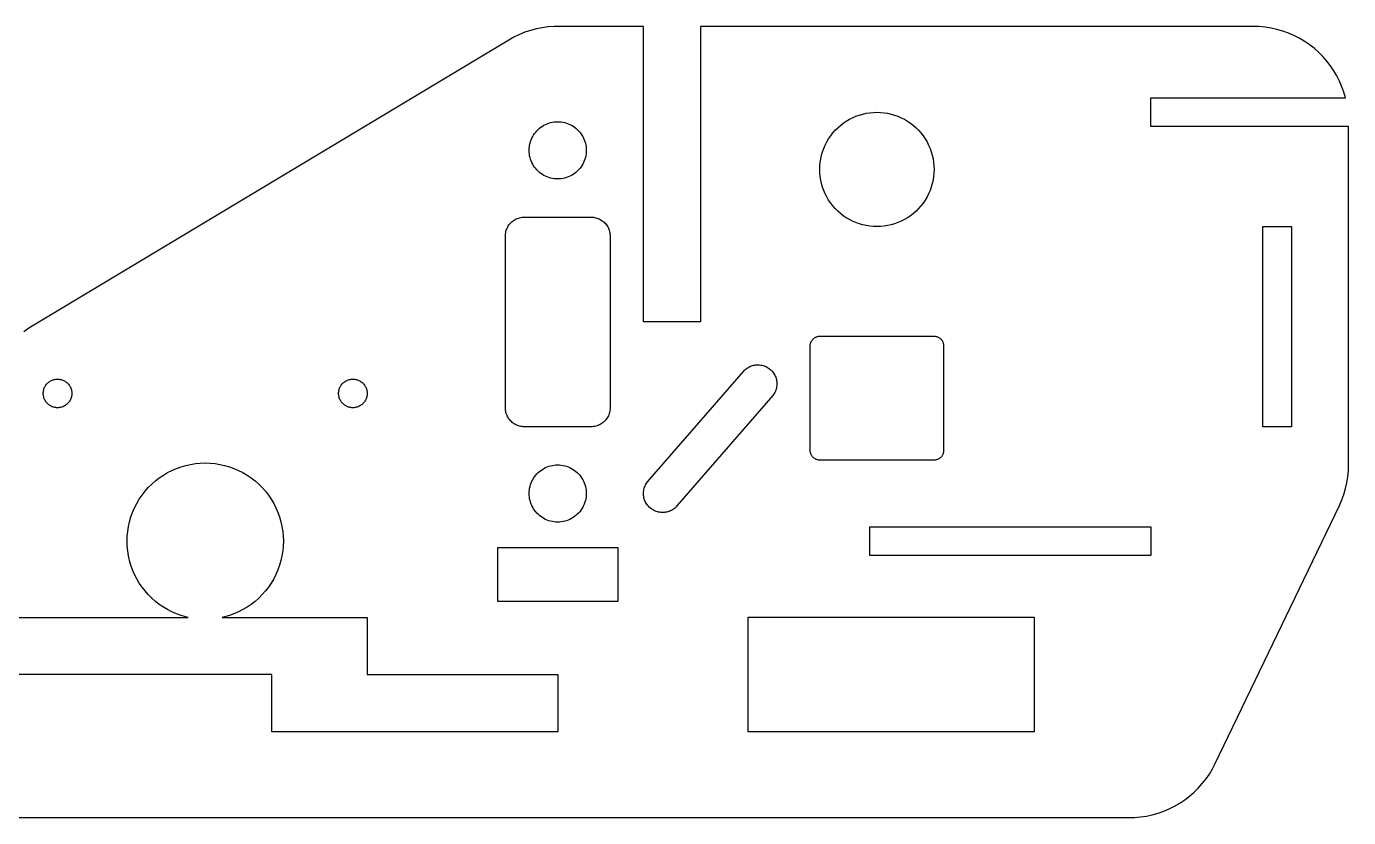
# Model space of a CAD drawing. Header units: metres. Extents: x -83 to 219, y -132 to 347.
# Drawn here: x 70.2 to 209, y -43 to 40 of the extents above; entities that cross this region are included whole.
import ezdxf

# ---------------------------------------------------------------- set-up
doc = ezdxf.new("R2010")
doc.units = ezdxf.units.M

msp = doc.modelspace()

# ---------------------------------------------------------------- linework, layer by layer
for p, q in [((121.404, 38.8811), (120.855, 38.5749)), ((121.97, 39.1521), (121.404, 38.8811)), ((122.553, 39.3871), (121.97, 39.1521)), ((123.149, 39.585), (122.553, 39.3871)), ((123.757, 39.7451), (123.149, 39.585)), ((124.373, 39.8667), (123.757, 39.7451)), ((124.996, 39.9494), (124.373, 39.8667)), ((125.622, 39.9929), (124.996, 39.9494)), ((135, 39.9938), (125.622, 39.9929)), ((135, 9), (135, 39.9938)), ((199, 40), (141, 39.9944)), ((141, 39.9944), (141, 9)), ((199.628, 39.9803), (199, 40)), ((200.253, 39.9211), (199.628, 39.9803)), ((200.874, 39.8229), (200.253, 39.9211)), ((201.487, 39.6858), (200.874, 39.8229)), ((202.09, 39.5106), (201.487, 39.6858)), ((202.681, 39.2978), (202.09, 39.5106)), ((203.258, 39.0483), (202.681, 39.2978)), ((203.818, 38.7631), (203.258, 39.0483)), ((120.855, 38.5749), (70.4746, 8.33484)), ((204.358, 38.4433), (203.818, 38.7631)), ((204.878, 38.0902), (204.358, 38.4433)), ((205.374, 37.7051), (204.878, 38.0902)), ((205.845, 37.2897), (205.374, 37.7051)), ((206.29, 36.8455), (205.845, 37.2897)), ((206.705, 36.3742), (206.29, 36.8455)), ((207.09, 35.8778), (206.705, 36.3742)), ((207.443, 35.3583), (207.09, 35.8778)), ((207.763, 34.8175), (207.443, 35.3583)), ((208.048, 34.2578), (207.763, 34.8175)), ((208.298, 33.6812), (208.048, 34.2578)), ((208.511, 33.0902), (208.298, 33.6812)), ((188.25, 29.5), (188.25, 32.5)), ((188.25, 32.5), (208.682, 32.5)), ((208.682, 32.5), (208.511, 33.0902)), ((156.945, 30.429), (157.291, 30.5786)), ((157.291, 30.5786), (157.646, 30.7063)), ((157.646, 30.7063), (158.008, 30.8115)), ((158.008, 30.8115), (158.376, 30.8937)), ((158.376, 30.8937), (158.748, 30.9527)), ((158.748, 30.9527), (159.123, 30.9882)), ((159.123, 30.9882), (159.5, 31)), ((159.5, 31), (159.877, 30.9882)), ((159.877, 30.9882), (160.252, 30.9527)), ((160.252, 30.9527), (160.624, 30.8937)), ((160.624, 30.8937), (160.992, 30.8115)), ((160.992, 30.8115), (161.354, 30.7063)), ((161.354, 30.7063), (161.709, 30.5786)), ((161.709, 30.5786), (162.055, 30.429)), ((123.813, 29.0536), (123.946, 29.1869)), ((123.946, 29.1869), (124.088, 29.3115)), ((124.088, 29.3115), (124.237, 29.427)), ((124.237, 29.427), (124.393, 29.533)), ((124.393, 29.533), (124.555, 29.6289)), ((124.555, 29.6289), (124.723, 29.7145)), ((124.723, 29.7145), (124.896, 29.7893)), ((124.896, 29.7893), (125.073, 29.8532)), ((125.073, 29.8532), (125.254, 29.9057)), ((125.254, 29.9057), (125.438, 29.9469)), ((125.438, 29.9469), (125.624, 29.9763)), ((125.624, 29.9763), (125.812, 29.9941)), ((125.812, 29.9941), (126, 30)), ((126, 30), (126.188, 29.9941)), ((126.188, 29.9941), (126.376, 29.9763)), ((126.376, 29.9763), (126.562, 29.9469)), ((126.562, 29.9469), (126.746, 29.9057)), ((126.746, 29.9057), (126.927, 29.8532)), ((126.927, 29.8532), (127.104, 29.7893)), ((127.104, 29.7893), (127.277, 29.7145)), ((127.277, 29.7145), (127.445, 29.6289)), ((127.445, 29.6289), (127.607, 29.533)), ((127.607, 29.533), (127.763, 29.427)), ((127.763, 29.427), (127.912, 29.3115)), ((127.912, 29.3115), (128.054, 29.1869)), ((128.054, 29.1869), (128.187, 29.0536)), ((155.126, 29.1073), (155.393, 29.3738)), ((155.393, 29.3738), (155.675, 29.6231)), ((155.675, 29.6231), (155.973, 29.8541)), ((155.973, 29.8541), (156.285, 30.066)), ((156.285, 30.066), (156.609, 30.2578)), ((156.609, 30.2578), (156.945, 30.429)), ((162.055, 30.429), (162.391, 30.2578)), ((162.391, 30.2578), (162.715, 30.066)), ((162.715, 30.066), (163.027, 29.8541)), ((163.027, 29.8541), (163.325, 29.6231)), ((163.325, 29.6231), (163.607, 29.3738)), ((163.607, 29.3738), (163.874, 29.1073)), ((208.981, 29.5), (188.25, 29.5)), ((209, -6), (208.981, 29.5)), ((123.094, 27.7461), (123.147, 27.927)), ((123.147, 27.927), (123.211, 28.1044)), ((123.211, 28.1044), (123.286, 28.2773)), ((123.286, 28.2773), (123.371, 28.4453)), ((123.371, 28.4453), (123.467, 28.6075)), ((123.467, 28.6075), (123.573, 28.7634)), ((123.573, 28.7634), (123.688, 28.9123)), ((123.688, 28.9123), (123.813, 29.0536)), ((128.187, 29.0536), (128.312, 28.9123)), ((128.312, 28.9123), (128.427, 28.7634)), ((128.427, 28.7634), (128.533, 28.6075)), ((128.533, 28.6075), (128.629, 28.4453)), ((128.629, 28.4453), (128.714, 28.2773)), ((128.714, 28.2773), (128.789, 28.1044)), ((128.789, 28.1044), (128.853, 27.927)), ((128.853, 27.927), (128.906, 27.7461)), ((154.071, 27.5547), (154.242, 27.8905)), ((154.242, 27.8905), (154.434, 28.215)), ((154.434, 28.215), (154.646, 28.5267)), ((154.646, 28.5267), (154.877, 28.8245)), ((154.877, 28.8245), (155.126, 29.1073)), ((163.874, 29.1073), (164.123, 28.8245)), ((164.123, 28.8245), (164.354, 28.5267)), ((164.354, 28.5267), (164.566, 28.215)), ((164.566, 28.215), (164.758, 27.8905)), ((164.758, 27.8905), (164.929, 27.5547)), ((123, 27), (123.006, 27.1884)), ((123.006, 26.8116), (123, 27)), ((123.006, 27.1884), (123.024, 27.376)), ((123.024, 26.624), (123.006, 26.8116)), ((123.024, 27.376), (123.053, 27.5621)), ((123.053, 26.4379), (123.024, 26.624)), ((123.053, 27.5621), (123.094, 27.7461)), ((123.094, 26.2539), (123.053, 26.4379)), ((128.906, 27.7461), (128.947, 27.5621)), ((128.947, 26.4379), (128.906, 26.2539)), ((128.947, 27.5621), (128.976, 27.376)), ((128.976, 26.624), (128.947, 26.4379)), ((128.976, 27.376), (128.994, 27.1884)), ((128.994, 26.8116), (128.976, 26.624)), ((128.994, 27.1884), (129, 27)), ((129, 27), (128.994, 26.8116)), ((153.606, 26.1243), (153.688, 26.4921)), ((153.688, 26.4921), (153.794, 26.8541)), ((153.794, 26.8541), (153.921, 27.2087)), ((153.921, 27.2087), (154.071, 27.5547)), ((164.929, 27.5547), (165.079, 27.2087)), ((165.079, 27.2087), (165.206, 26.8541)), ((165.206, 26.8541), (165.311, 26.4921)), ((165.311, 26.4921), (165.394, 26.1243)), ((123.147, 26.0729), (123.094, 26.2539)), ((123.211, 25.8956), (123.147, 26.0729)), ((123.286, 25.7227), (123.211, 25.8956)), ((123.371, 25.5547), (123.286, 25.7227)), ((123.467, 25.3925), (123.371, 25.5547)), ((123.573, 25.2366), (123.467, 25.3925)), ((123.688, 25.0877), (123.573, 25.2366)), ((123.813, 24.9464), (123.688, 25.0877)), ((128.312, 25.0877), (128.187, 24.9464)), ((128.427, 25.2366), (128.312, 25.0877)), ((128.533, 25.3925), (128.427, 25.2366)), ((128.629, 25.5547), (128.533, 25.3925)), ((128.714, 25.7227), (128.629, 25.5547)), ((128.789, 25.8956), (128.714, 25.7227)), ((128.853, 26.0729), (128.789, 25.8956)), ((128.906, 26.2539), (128.853, 26.0729)), ((153.5, 25), (153.512, 25.3767)), ((153.512, 24.6232), (153.5, 25)), ((153.512, 25.3767), (153.547, 25.752)), ((153.547, 25.752), (153.606, 26.1243)), ((165.394, 26.1243), (165.453, 25.752)), ((165.453, 25.752), (165.488, 25.3767)), ((165.488, 25.3767), (165.5, 25)), ((165.5, 25), (165.488, 24.6232)), ((123.946, 24.8131), (123.813, 24.9464)), ((124.088, 24.6884), (123.946, 24.8131)), ((124.237, 24.5729), (124.088, 24.6884)), ((124.393, 24.467), (124.237, 24.5729)), ((124.555, 24.3711), (124.393, 24.467)), ((124.723, 24.2855), (124.555, 24.3711)), ((124.896, 24.2107), (124.723, 24.2855)), ((125.073, 24.1468), (124.896, 24.2107)), ((125.254, 24.0942), (125.073, 24.1468)), ((125.438, 24.0531), (125.254, 24.0942)), ((125.624, 24.0237), (125.438, 24.0531)), ((125.812, 24.0059), (125.624, 24.0237)), ((126, 24), (125.812, 24.0059)), ((126.188, 24.0059), (126, 24)), ((126.376, 24.0237), (126.188, 24.0059)), ((126.562, 24.0531), (126.376, 24.0237)), ((126.746, 24.0942), (126.562, 24.0531)), ((126.927, 24.1468), (126.746, 24.0942)), ((127.104, 24.2107), (126.927, 24.1468)), ((127.277, 24.2855), (127.104, 24.2107)), ((127.445, 24.3711), (127.277, 24.2855)), ((127.607, 24.467), (127.445, 24.3711)), ((127.763, 24.5729), (127.607, 24.467)), ((127.912, 24.6884), (127.763, 24.5729)), ((128.054, 24.8131), (127.912, 24.6884)), ((128.187, 24.9464), (128.054, 24.8131)), ((153.547, 24.248), (153.512, 24.6232)), ((153.606, 23.8757), (153.547, 24.248)), ((153.688, 23.5079), (153.606, 23.8757)), ((165.394, 23.8757), (165.311, 23.5079)), ((165.453, 24.248), (165.394, 23.8757)), ((165.488, 24.6232), (165.453, 24.248)), ((153.794, 23.1459), (153.688, 23.5079)), ((153.921, 22.7912), (153.794, 23.1459)), ((154.071, 22.4453), (153.921, 22.7912)), ((154.242, 22.1095), (154.071, 22.4453)), ((164.929, 22.4453), (164.758, 22.1095)), ((165.079, 22.7912), (164.929, 22.4453)), ((165.206, 23.1459), (165.079, 22.7912)), ((165.311, 23.5079), (165.206, 23.1459)), ((154.434, 21.785), (154.242, 22.1095)), ((154.646, 21.4733), (154.434, 21.785)), ((154.877, 21.1754), (154.646, 21.4733)), ((155.126, 20.8927), (154.877, 21.1754)), ((155.393, 20.6262), (155.126, 20.8927)), ((163.874, 20.8927), (163.607, 20.6262)), ((164.123, 21.1754), (163.874, 20.8927)), ((164.354, 21.4733), (164.123, 21.1754)), ((164.566, 21.785), (164.354, 21.4733)), ((164.758, 22.1095), (164.566, 21.785)), ((121.042, 19.3691), (121.131, 19.4579)), ((121.131, 19.4579), (121.225, 19.541)), ((121.225, 19.541), (121.324, 19.618)), ((121.324, 19.618), (121.428, 19.6886)), ((121.428, 19.6886), (121.536, 19.7526)), ((121.536, 19.7526), (121.648, 19.8096)), ((121.648, 19.8096), (121.764, 19.8595)), ((121.764, 19.8595), (121.882, 19.9021)), ((121.882, 19.9021), (122.003, 19.9372)), ((122.003, 19.9372), (122.125, 19.9646)), ((122.125, 19.9646), (122.249, 19.9842)), ((122.249, 19.9842), (122.374, 19.996)), ((122.374, 19.996), (122.5, 20)), ((122.5, 20), (129.5, 20)), ((129.5, 20), (129.626, 19.996)), ((129.626, 19.996), (129.751, 19.9842)), ((129.751, 19.9842), (129.875, 19.9646)), ((129.875, 19.9646), (129.997, 19.9372)), ((129.997, 19.9372), (130.118, 19.9021)), ((130.118, 19.9021), (130.236, 19.8595)), ((130.236, 19.8595), (130.352, 19.8096)), ((130.352, 19.8096), (130.464, 19.7526)), ((130.464, 19.7526), (130.572, 19.6886)), ((130.572, 19.6886), (130.676, 19.618)), ((130.676, 19.618), (130.775, 19.541)), ((130.775, 19.541), (130.869, 19.4579)), ((130.869, 19.4579), (130.958, 19.3691)), ((155.675, 20.3769), (155.393, 20.6262)), ((155.973, 20.1459), (155.675, 20.3769)), ((156.285, 19.934), (155.973, 20.1459)), ((156.609, 19.7422), (156.285, 19.934)), ((156.945, 19.571), (156.609, 19.7422)), ((157.291, 19.4213), (156.945, 19.571)), ((162.055, 19.571), (161.709, 19.4213)), ((162.391, 19.7422), (162.055, 19.571)), ((162.715, 19.934), (162.391, 19.7422)), ((163.027, 20.1459), (162.715, 19.934)), ((163.325, 20.3769), (163.027, 20.1459)), ((163.607, 20.6262), (163.325, 20.3769)), ((120.5, 18), (120.504, 18.1256)), ((120.504, 18.1256), (120.516, 18.2507)), ((120.516, 18.2507), (120.535, 18.3748)), ((120.535, 18.3748), (120.563, 18.4974)), ((120.563, 18.4974), (120.598, 18.618)), ((120.598, 18.618), (120.64, 18.7362)), ((120.64, 18.7362), (120.69, 18.8515)), ((120.69, 18.8515), (120.747, 18.9635)), ((120.747, 18.9635), (120.811, 19.0716)), ((120.811, 19.0716), (120.882, 19.1756)), ((120.882, 19.1756), (120.959, 19.2748)), ((120.959, 19.2748), (121.042, 19.3691)), ((130.958, 19.3691), (131.041, 19.2748)), ((131.041, 19.2748), (131.118, 19.1756)), ((131.118, 19.1756), (131.189, 19.0716)), ((131.189, 19.0716), (131.253, 18.9635)), ((131.253, 18.9635), (131.31, 18.8515)), ((131.31, 18.8515), (131.36, 18.7362)), ((131.36, 18.7362), (131.402, 18.618)), ((131.402, 18.618), (131.437, 18.4974)), ((131.437, 18.4974), (131.465, 18.3748)), ((131.465, 18.3748), (131.484, 18.2507)), ((131.484, 18.2507), (131.496, 18.1256)), ((131.496, 18.1256), (131.5, 18)), ((157.646, 19.2937), (157.291, 19.4213)), ((158.008, 19.1885), (157.646, 19.2937)), ((158.376, 19.1063), (158.008, 19.1885)), ((158.748, 19.0473), (158.376, 19.1063)), ((159.123, 19.0118), (158.748, 19.0473)), ((159.5, 19), (159.123, 19.0118)), ((159.877, 19.0118), (159.5, 19)), ((160.252, 19.0473), (159.877, 19.0118)), ((160.624, 19.1063), (160.252, 19.0473)), ((160.992, 19.1885), (160.624, 19.1063)), ((161.354, 19.2937), (160.992, 19.1885)), ((161.709, 19.4213), (161.354, 19.2937)), ((200, -2), (200, 19)), ((200, 19), (203, 19)), ((203, 19), (203, -2)), ((120.5, 0), (120.5, 18)), ((131.5, 18), (131.5, 0)), ((70.4746, 8.33484), (69.9621, 7.97145)), ((141, 9), (135, 9)), ((152.595, 6.92577), (152.624, 6.98175)), ((152.624, 6.98175), (152.656, 7.03581)), ((152.656, 7.03581), (152.691, 7.08778)), ((152.691, 7.08778), (152.729, 7.13742)), ((152.729, 7.13742), (152.771, 7.18454)), ((152.771, 7.18454), (152.815, 7.22896)), ((152.815, 7.22896), (152.863, 7.27051)), ((152.863, 7.27051), (152.912, 7.30901)), ((152.912, 7.30901), (152.964, 7.34431)), ((152.964, 7.34431), (153.018, 7.3763)), ((153.018, 7.3763), (153.074, 7.40482)), ((153.074, 7.40482), (153.132, 7.42976)), ((153.132, 7.42976), (153.191, 7.45105)), ((153.191, 7.45105), (153.251, 7.46858)), ((153.251, 7.46858), (153.313, 7.48228)), ((153.313, 7.48228), (153.375, 7.49211)), ((153.375, 7.49211), (153.437, 7.49802)), ((153.437, 7.49802), (153.5, 7.5)), ((153.5, 7.5), (165.5, 7.5)), ((165.5, 7.5), (165.563, 7.49802)), ((165.563, 7.49802), (165.625, 7.49211)), ((165.625, 7.49211), (165.687, 7.48228)), ((165.687, 7.48228), (165.749, 7.46858)), ((165.749, 7.46858), (165.809, 7.45105)), ((165.809, 7.45105), (165.868, 7.42976)), ((165.868, 7.42976), (165.926, 7.40482)), ((165.926, 7.40482), (165.982, 7.3763)), ((165.982, 7.3763), (166.036, 7.34431)), ((166.036, 7.34431), (166.088, 7.30901)), ((166.088, 7.30901), (166.137, 7.27051)), ((166.137, 7.27051), (166.185, 7.22896)), ((166.185, 7.22896), (166.229, 7.18454)), ((166.229, 7.18454), (166.271, 7.13742)), ((166.271, 7.13742), (166.309, 7.08778)), ((166.309, 7.08778), (166.344, 7.03581)), ((166.344, 7.03581), (166.376, 6.98175)), ((166.376, 6.98175), (166.405, 6.92577)), ((152.5, 6.5), (152.502, 6.56279)), ((152.5, -4.5), (152.5, 6.5)), ((152.502, 6.56279), (152.508, 6.62532)), ((152.508, 6.62532), (152.518, 6.68738)), ((152.518, 6.68738), (152.531, 6.74869)), ((152.531, 6.74869), (152.549, 6.80901)), ((152.549, 6.80901), (152.57, 6.86812)), ((152.57, 6.86812), (152.595, 6.92577)), ((166.405, 6.92577), (166.43, 6.86812)), ((166.43, 6.86812), (166.451, 6.80901)), ((166.451, 6.80901), (166.469, 6.74869)), ((166.469, 6.74869), (166.482, 6.68738)), ((166.482, 6.68738), (166.492, 6.62532)), ((166.492, 6.62532), (166.498, 6.56279)), ((166.498, 6.56279), (166.5, 6.5)), ((166.5, 6.5), (166.5, -4.5)), ((145.865, 4.14644), (145.97, 4.21449)), ((145.97, 4.21449), (146.08, 4.27577)), ((146.08, 4.27577), (146.193, 4.33003)), ((146.193, 4.33003), (146.31, 4.37709)), ((146.31, 4.37709), (146.429, 4.41673)), ((146.429, 4.41673), (146.55, 4.44881)), ((146.55, 4.44881), (146.674, 4.47319)), ((146.674, 4.47319), (146.798, 4.48979)), ((146.798, 4.48979), (146.924, 4.49854)), ((146.924, 4.49854), (147.049, 4.49939)), ((147.049, 4.49939), (147.175, 4.49236)), ((147.175, 4.49236), (147.299, 4.47746)), ((147.299, 4.47746), (147.423, 4.45476)), ((147.423, 4.45476), (147.545, 4.42435)), ((147.545, 4.42435), (147.665, 4.38634)), ((147.665, 4.38634), (147.782, 4.34088)), ((147.782, 4.34088), (147.896, 4.28816)), ((147.896, 4.28816), (148.006, 4.22838)), ((148.006, 4.22838), (148.113, 4.16179)), ((72.6963, 2.76648), (72.7774, 2.81445)), ((72.7774, 2.81445), (72.8613, 2.85724)), ((72.8613, 2.85724), (72.9478, 2.89465)), ((72.9478, 2.89465), (73.0365, 2.92657)), ((73.0365, 2.92657), (73.127, 2.95287)), ((73.127, 2.95287), (73.2189, 2.97342)), ((73.2189, 2.97342), (73.312, 2.98816)), ((73.312, 2.98816), (73.4058, 2.99704)), ((73.4058, 2.99704), (73.5, 3)), ((73.5, 3), (73.5942, 2.99704)), ((73.5942, 2.99704), (73.688, 2.98816)), ((73.688, 2.98816), (73.7811, 2.97342)), ((73.7811, 2.97342), (73.873, 2.95287)), ((73.873, 2.95287), (73.9635, 2.92657)), ((73.9635, 2.92657), (74.0522, 2.89465)), ((74.0522, 2.89465), (74.1387, 2.85724)), ((74.1387, 2.85724), (74.2226, 2.81445)), ((74.2226, 2.81445), (74.3037, 2.76648)), ((103.696, 2.76648), (103.777, 2.81445)), ((103.777, 2.81445), (103.861, 2.85724)), ((103.861, 2.85724), (103.948, 2.89465)), ((103.948, 2.89465), (104.036, 2.92657)), ((104.036, 2.92657), (104.127, 2.95287)), ((104.127, 2.95287), (104.219, 2.97342)), ((104.219, 2.97342), (104.312, 2.98816)), ((104.312, 2.98816), (104.406, 2.99704)), ((104.406, 2.99704), (104.5, 3)), ((104.5, 3), (104.594, 2.99704)), ((104.594, 2.99704), (104.688, 2.98816)), ((104.688, 2.98816), (104.781, 2.97342)), ((104.781, 2.97342), (104.873, 2.95287)), ((104.873, 2.95287), (104.964, 2.92657)), ((104.964, 2.92657), (105.052, 2.89465)), ((105.052, 2.89465), (105.139, 2.85724)), ((105.139, 2.85724), (105.223, 2.81445)), ((105.223, 2.81445), (105.304, 2.76648)), ((135.411, -7.78499), (145.491, 3.81235)), ((145.491, 3.81235), (145.576, 3.90453)), ((145.576, 3.90453), (145.667, 3.99115)), ((145.667, 3.99115), (145.763, 4.0719)), ((145.763, 4.0719), (145.865, 4.14644)), ((148.113, 4.16179), (148.215, 4.08862)), ((148.215, 4.08862), (148.312, 4.0092)), ((148.312, 4.0092), (148.405, 3.92383)), ((148.405, 3.92383), (148.491, 3.83282)), ((148.491, 3.83282), (148.572, 3.73656)), ((148.572, 3.73656), (148.646, 3.63542)), ((148.646, 3.63542), (148.714, 3.5298)), ((148.714, 3.5298), (148.776, 3.4201)), ((148.776, 3.4201), (148.83, 3.30679)), ((148.83, 3.30679), (148.877, 3.19029)), ((148.877, 3.19029), (148.917, 3.07106)), ((148.917, 3.07106), (148.949, 2.94958)), ((148.949, 2.94958), (148.973, 2.82632)), ((148.973, 2.82632), (148.99, 2.70178)), ((72, 1.5), (72.003, 1.59418)), ((72.003, 1.40581), (72, 1.5)), ((72.003, 1.59418), (72.0118, 1.68799)), ((72.0118, 1.312), (72.003, 1.40581)), ((72.0118, 1.68799), (72.0266, 1.78107)), ((72.0266, 1.78107), (72.0471, 1.87303)), ((72.0471, 1.87303), (72.0734, 1.96352)), ((72.0734, 1.96352), (72.1053, 2.05219)), ((72.1053, 2.05219), (72.1428, 2.13866)), ((72.1428, 2.13866), (72.1855, 2.22263)), ((72.1855, 2.22263), (72.2335, 2.30373)), ((72.2335, 2.30373), (72.2865, 2.38167)), ((72.2865, 2.38167), (72.3442, 2.45613)), ((72.3442, 2.45613), (72.4066, 2.52681)), ((72.4066, 2.52681), (72.4732, 2.59344)), ((72.4732, 2.59344), (72.5439, 2.65576)), ((72.5439, 2.65576), (72.6183, 2.71352)), ((72.6183, 2.71352), (72.6963, 2.76648)), ((74.3037, 2.76648), (74.3817, 2.71352)), ((74.3817, 2.71352), (74.4561, 2.65576)), ((74.4561, 2.65576), (74.5268, 2.59344)), ((74.5268, 2.59344), (74.5935, 2.52681)), ((74.5935, 2.52681), (74.6558, 2.45613)), ((74.6558, 2.45613), (74.7135, 2.38167)), ((74.7135, 2.38167), (74.7665, 2.30373)), ((74.7665, 2.30373), (74.8145, 2.22263)), ((74.8145, 2.22263), (74.8573, 2.13866)), ((74.8573, 2.13866), (74.8947, 2.05219)), ((74.8947, 2.05219), (74.9266, 1.96352)), ((74.9266, 1.96352), (74.9529, 1.87303)), ((74.9529, 1.87303), (74.9734, 1.78107)), ((74.9734, 1.78107), (74.9882, 1.68799)), ((74.9882, 1.68799), (74.9971, 1.59418)), ((74.9971, 1.40581), (74.9882, 1.312)), ((74.9971, 1.59418), (75, 1.5)), ((75, 1.5), (74.9971, 1.40581)), ((103, 1.5), (103.003, 1.59418)), ((103.003, 1.40581), (103, 1.5)), ((103.003, 1.59418), (103.012, 1.68799)), ((103.012, 1.312), (103.003, 1.40581)), ((103.012, 1.68799), (103.027, 1.78107)), ((103.027, 1.78107), (103.047, 1.87303)), ((103.047, 1.87303), (103.073, 1.96352)), ((103.073, 1.96352), (103.105, 2.05219)), ((103.105, 2.05219), (103.143, 2.13866)), ((103.143, 2.13866), (103.186, 2.22263)), ((103.186, 2.22263), (103.234, 2.30373)), ((103.234, 2.30373), (103.286, 2.38167)), ((103.286, 2.38167), (103.344, 2.45613)), ((103.344, 2.45613), (103.407, 2.52681)), ((103.407, 2.52681), (103.473, 2.59344)), ((103.473, 2.59344), (103.544, 2.65576)), ((103.544, 2.65576), (103.618, 2.71352)), ((103.618, 2.71352), (103.696, 2.76648)), ((105.304, 2.76648), (105.382, 2.71352)), ((105.382, 2.71352), (105.456, 2.65576)), ((105.456, 2.65576), (105.527, 2.59344)), ((105.527, 2.59344), (105.593, 2.52681)), ((105.593, 2.52681), (105.656, 2.45613)), ((105.656, 2.45613), (105.714, 2.38167)), ((105.714, 2.38167), (105.766, 2.30373)), ((105.766, 2.30373), (105.814, 2.22263)), ((105.814, 2.22263), (105.857, 2.13866)), ((105.857, 2.13866), (105.895, 2.05219)), ((105.895, 2.05219), (105.927, 1.96352)), ((105.927, 1.96352), (105.953, 1.87303)), ((105.953, 1.87303), (105.973, 1.78107)), ((105.973, 1.78107), (105.988, 1.68799)), ((105.988, 1.68799), (105.997, 1.59418)), ((105.997, 1.40581), (105.988, 1.312)), ((105.997, 1.59418), (106, 1.5)), ((106, 1.5), (105.997, 1.40581)), ((148.728, 1.49368), (148.662, 1.38713)), ((148.788, 1.60419), (148.728, 1.49368)), ((148.841, 1.71823), (148.788, 1.60419)), ((148.886, 1.83537), (148.841, 1.71823)), ((148.924, 1.95512), (148.886, 1.83537)), ((148.955, 2.07703), (148.924, 1.95512)), ((148.977, 2.20061), (148.955, 2.07703)), ((148.992, 2.32536), (148.977, 2.20061)), ((148.99, 2.70178), (148.999, 2.57645)), ((148.999, 2.45081), (148.992, 2.32536)), ((148.999, 2.57645), (148.999, 2.45081)), ((72.0266, 1.21892), (72.0118, 1.312)), ((72.0471, 1.12695), (72.0266, 1.21892)), ((72.0734, 1.03647), (72.0471, 1.12695)), ((72.1053, 0.9478), (72.0734, 1.03647)), ((72.1428, 0.86133), (72.1053, 0.9478)), ((72.1855, 0.77736), (72.1428, 0.86133)), ((72.2335, 0.69626), (72.1855, 0.77736)), ((72.2865, 0.61832), (72.2335, 0.69626)), ((72.3442, 0.54385), (72.2865, 0.61832)), ((72.4066, 0.47318), (72.3442, 0.54385)), ((72.4732, 0.40654), (72.4066, 0.47318)), ((72.5439, 0.34422), (72.4732, 0.40654)), ((72.6183, 0.28647), (72.5439, 0.34422)), ((72.6963, 0.2335), (72.6183, 0.28647)), ((72.7774, 0.18553), (72.6963, 0.2335)), ((72.8613, 0.14275), (72.7774, 0.18553)), ((72.9478, 0.10533), (72.8613, 0.14275)), ((73.0365, 0.07341), (72.9478, 0.10533)), ((73.127, 0.04712), (73.0365, 0.07341)), ((73.2189, 0.02657), (73.127, 0.04712)), ((73.312, 0.01183), (73.2189, 0.02657)), ((73.4058, 0.00294), (73.312, 0.01183)), ((73.5, 0), (73.4058, 0.00294)), ((73.5942, 0.00294), (73.5, 0)), ((73.688, 0.01183), (73.5942, 0.00294)), ((73.7811, 0.02657), (73.688, 0.01183)), ((73.873, 0.04712), (73.7811, 0.02657)), ((73.9635, 0.07341), (73.873, 0.04712)), ((74.0522, 0.10533), (73.9635, 0.07341)), ((74.1387, 0.14275), (74.0522, 0.10533)), ((74.2226, 0.18553), (74.1387, 0.14275)), ((74.3037, 0.2335), (74.2226, 0.18553)), ((74.3817, 0.28647), (74.3037, 0.2335)), ((74.4561, 0.34422), (74.3817, 0.28647)), ((74.5268, 0.40654), (74.4561, 0.34422)), ((74.5935, 0.47318), (74.5268, 0.40654)), ((74.6558, 0.54385), (74.5935, 0.47318)), ((74.7135, 0.61832), (74.6558, 0.54385)), ((74.7665, 0.69626), (74.7135, 0.61832)), ((74.8145, 0.77736), (74.7665, 0.69626)), ((74.8573, 0.86133), (74.8145, 0.77736)), ((74.8947, 0.9478), (74.8573, 0.86133)), ((74.9266, 1.03647), (74.8947, 0.9478)), ((74.9529, 1.12695), (74.9266, 1.03647)), ((74.9734, 1.21892), (74.9529, 1.12695)), ((74.9882, 1.312), (74.9734, 1.21892)), ((103.027, 1.21892), (103.012, 1.312)), ((103.047, 1.12695), (103.027, 1.21892)), ((103.073, 1.03647), (103.047, 1.12695)), ((103.105, 0.9478), (103.073, 1.03647)), ((103.143, 0.86133), (103.105, 0.9478)), ((103.186, 0.77736), (103.143, 0.86133)), ((103.234, 0.69626), (103.186, 0.77736)), ((103.286, 0.61832), (103.234, 0.69626)), ((103.344, 0.54385), (103.286, 0.61832)), ((103.407, 0.47318), (103.344, 0.54385)), ((103.473, 0.40654), (103.407, 0.47318)), ((103.544, 0.34422), (103.473, 0.40654)), ((103.618, 0.28647), (103.544, 0.34422)), ((103.696, 0.2335), (103.618, 0.28647)), ((103.777, 0.18553), (103.696, 0.2335)), ((103.861, 0.14275), (103.777, 0.18553)), ((103.948, 0.10533), (103.861, 0.14275)), ((104.036, 0.07341), (103.948, 0.10533)), ((104.127, 0.04712), (104.036, 0.07341)), ((104.219, 0.02657), (104.127, 0.04712)), ((104.312, 0.01183), (104.219, 0.02657)), ((104.406, 0.00294), (104.312, 0.01183)), ((104.5, 0), (104.406, 0.00294)), ((104.594, 0.00294), (104.5, 0)), ((104.688, 0.01183), (104.594, 0.00294)), ((104.781, 0.02657), (104.688, 0.01183)), ((104.873, 0.04712), (104.781, 0.02657)), ((104.964, 0.07341), (104.873, 0.04712)), ((105.052, 0.10533), (104.964, 0.07341)), ((105.139, 0.14275), (105.052, 0.10533)), ((105.223, 0.18553), (105.139, 0.14275)), ((105.304, 0.2335), (105.223, 0.18553)), ((105.382, 0.28647), (105.304, 0.2335)), ((105.456, 0.34422), (105.382, 0.28647)), ((105.527, 0.40654), (105.456, 0.34422)), ((105.593, 0.47318), (105.527, 0.40654)), ((105.656, 0.54385), (105.593, 0.47318)), ((105.714, 0.61832), (105.656, 0.54385)), ((105.766, 0.69626), (105.714, 0.61832)), ((105.814, 0.77736), (105.766, 0.69626)), ((105.857, 0.86133), (105.814, 0.77736)), ((105.895, 0.9478), (105.857, 0.86133)), ((105.927, 1.03647), (105.895, 0.9478)), ((105.953, 1.12695), (105.927, 1.03647)), ((105.973, 1.21892), (105.953, 1.12695)), ((105.988, 1.312), (105.973, 1.21892)), ((120.504, -0.12558), (120.5, 0)), ((131.5, 0), (131.496, -0.12558)), ((148.589, 1.28499), (138.509, -10.3123)), ((148.662, 1.38713), (148.589, 1.28499)), ((120.516, -0.25066), (120.504, -0.12558)), ((120.535, -0.37476), (120.516, -0.25066)), ((120.563, -0.49738), (120.535, -0.37476)), ((120.598, -0.61803), (120.563, -0.49738)), ((120.64, -0.73624), (120.598, -0.61803)), ((120.69, -0.85155), (120.64, -0.73624)), ((120.747, -0.9635), (120.69, -0.85155)), ((120.811, -1.07164), (120.747, -0.9635)), ((120.882, -1.17557), (120.811, -1.07164)), ((120.959, -1.27484), (120.882, -1.17557)), ((121.042, -1.36908), (120.959, -1.27484)), ((121.131, -1.45793), (121.042, -1.36908)), ((130.958, -1.36908), (130.869, -1.45793)), ((131.041, -1.27484), (130.958, -1.36908)), ((131.118, -1.17557), (131.041, -1.27484)), ((131.189, -1.07164), (131.118, -1.17557)), ((131.253, -0.9635), (131.189, -1.07164)), ((131.31, -0.85155), (131.253, -0.9635)), ((131.36, -0.73624), (131.31, -0.85155)), ((131.402, -0.61803), (131.36, -0.73624)), ((131.437, -0.49738), (131.402, -0.61803)), ((131.465, -0.37476), (131.437, -0.49738)), ((131.484, -0.25066), (131.465, -0.37476)), ((131.496, -0.12558), (131.484, -0.25066)), ((121.225, -1.54102), (121.131, -1.45793)), ((121.324, -1.61803), (121.225, -1.54102)), ((121.428, -1.68864), (121.324, -1.61803)), ((121.536, -1.75261), (121.428, -1.68864)), ((121.648, -1.80965), (121.536, -1.75261)), ((121.764, -1.85954), (121.648, -1.80965)), ((121.882, -1.9021), (121.764, -1.85954)), ((122.003, -1.93716), (121.882, -1.9021)), ((122.125, -1.96457), (122.003, -1.93716)), ((122.249, -1.98422), (122.125, -1.96457)), ((122.374, -1.99605), (122.249, -1.98422)), ((122.5, -2), (122.374, -1.99605)), ((129.5, -2), (122.5, -2)), ((129.626, -1.99605), (129.5, -2)), ((129.751, -1.98422), (129.626, -1.99605)), ((129.875, -1.96457), (129.751, -1.98422)), ((129.997, -1.93716), (129.875, -1.96457)), ((130.118, -1.9021), (129.997, -1.93716)), ((130.236, -1.85954), (130.118, -1.9021)), ((130.352, -1.80965), (130.236, -1.85954)), ((130.464, -1.75261), (130.352, -1.80965)), ((130.572, -1.68864), (130.464, -1.75261)), ((130.676, -1.61803), (130.572, -1.68864)), ((130.775, -1.54102), (130.676, -1.61803)), ((130.869, -1.45793), (130.775, -1.54102)), ((203, -2), (200, -2)), ((152.502, -4.56279), (152.5, -4.5)), ((152.508, -4.62532), (152.502, -4.56279)), ((152.518, -4.68738), (152.508, -4.62532)), ((152.531, -4.74869), (152.518, -4.68738)), ((152.549, -4.80901), (152.531, -4.74869)), ((152.57, -4.86812), (152.549, -4.80901)), ((152.595, -4.92577), (152.57, -4.86812)), ((152.624, -4.98175), (152.595, -4.92577)), ((152.656, -5.03581), (152.624, -4.98175)), ((152.691, -5.08778), (152.656, -5.03581)), ((152.729, -5.13742), (152.691, -5.08778)), ((152.771, -5.18454), (152.729, -5.13742)), ((152.815, -5.22896), (152.771, -5.18454)), ((152.863, -5.27051), (152.815, -5.22896)), ((152.912, -5.30901), (152.863, -5.27051)), ((152.964, -5.34431), (152.912, -5.30901)), ((153.018, -5.3763), (152.964, -5.34431)), ((153.074, -5.40482), (153.018, -5.3763)), ((153.132, -5.42976), (153.074, -5.40482)), ((153.191, -5.45105), (153.132, -5.42976)), ((153.251, -5.46858), (153.191, -5.45105)), ((153.313, -5.48228), (153.251, -5.46858)), ((153.375, -5.49211), (153.313, -5.48228)), ((153.437, -5.49802), (153.375, -5.49211)), ((153.5, -5.5), (153.437, -5.49802)), ((165.5, -5.5), (153.5, -5.5)), ((165.563, -5.49802), (165.5, -5.5)), ((165.625, -5.49211), (165.563, -5.49802)), ((165.687, -5.48228), (165.625, -5.49211)), ((165.749, -5.46858), (165.687, -5.48228)), ((165.809, -5.45105), (165.749, -5.46858)), ((165.868, -5.42976), (165.809, -5.45105)), ((165.926, -5.40482), (165.868, -5.42976)), ((165.982, -5.3763), (165.926, -5.40482)), ((166.036, -5.34431), (165.982, -5.3763)), ((166.088, -5.30901), (166.036, -5.34431)), ((166.137, -5.27051), (166.088, -5.30901)), ((166.185, -5.22896), (166.137, -5.27051)), ((166.229, -5.18454), (166.185, -5.22896)), ((166.271, -5.13742), (166.229, -5.18454)), ((166.309, -5.08778), (166.271, -5.13742)), ((166.344, -5.03581), (166.309, -5.08778)), ((166.376, -4.98175), (166.344, -5.03581)), ((166.405, -4.92577), (166.376, -4.98175)), ((166.43, -4.86812), (166.405, -4.92577)), ((166.451, -4.80901), (166.43, -4.86812)), ((166.469, -4.74869), (166.451, -4.80901)), ((166.482, -4.68738), (166.469, -4.74869)), ((166.492, -4.62532), (166.482, -4.68738)), ((166.498, -4.56279), (166.492, -4.62532)), ((166.5, -4.5), (166.498, -4.56279)), ((84.6062, -7.07651), (85.0496, -6.81427)), ((85.0496, -6.81427), (85.5086, -6.58041)), ((85.5086, -6.58041), (85.9814, -6.37582)), ((85.9814, -6.37582), (86.4661, -6.20132)), ((86.4661, -6.20132), (86.9608, -6.05762)), ((86.9608, -6.05762), (87.4635, -5.94525)), ((87.4635, -5.94525), (87.9723, -5.86467)), ((87.9723, -5.86467), (88.4851, -5.81619)), ((88.4851, -5.81619), (89, -5.8)), ((89, -5.8), (89.5149, -5.81619)), ((89.5149, -5.81619), (90.0277, -5.86467)), ((90.0277, -5.86467), (90.5365, -5.94525)), ((90.5365, -5.94525), (91.0393, -6.05762)), ((91.0393, -6.05762), (91.534, -6.20132)), ((91.534, -6.20132), (92.0186, -6.37582)), ((92.0186, -6.37582), (92.4914, -6.58041)), ((92.4914, -6.58041), (92.9504, -6.81427)), ((92.9504, -6.81427), (93.3938, -7.07651)), ((123.813, -6.94635), (123.946, -6.81308)), ((123.946, -6.81308), (124.088, -6.68845)), ((124.088, -6.68845), (124.237, -6.57294)), ((124.237, -6.57294), (124.393, -6.46701)), ((124.393, -6.46701), (124.555, -6.37108)), ((124.555, -6.37108), (124.723, -6.28551)), ((124.723, -6.28551), (124.896, -6.21066)), ((124.896, -6.21066), (125.073, -6.14682)), ((125.073, -6.14682), (125.254, -6.09424)), ((125.254, -6.09424), (125.438, -6.05313)), ((125.438, -6.05313), (125.624, -6.02365)), ((125.624, -6.02365), (125.812, -6.00591)), ((125.812, -6.00591), (126, -6)), ((126, -6), (126.188, -6.00591)), ((126.188, -6.00591), (126.376, -6.02365)), ((126.376, -6.02365), (126.562, -6.05313)), ((126.562, -6.05313), (126.746, -6.09424)), ((126.746, -6.09424), (126.927, -6.14682)), ((126.927, -6.14682), (127.104, -6.21066)), ((127.104, -6.21066), (127.277, -6.28551)), ((127.277, -6.28551), (127.445, -6.37108)), ((127.445, -6.37108), (127.607, -6.46701)), ((127.607, -6.46701), (127.763, -6.57294)), ((127.763, -6.57294), (127.912, -6.68845)), ((127.912, -6.68845), (128.054, -6.81308)), ((128.054, -6.81308), (128.187, -6.94635)), ((208.921, -7.25333), (208.98, -6.6279)), ((208.98, -6.6279), (209, -6)), ((83.0225, -8.3867), (83.3867, -8.02245)), ((83.3867, -8.02245), (83.7731, -7.68178)), ((83.7731, -7.68178), (84.1802, -7.36606)), ((84.1802, -7.36606), (84.6062, -7.07651)), ((93.3938, -7.07651), (93.8198, -7.36606)), ((93.8198, -7.36606), (94.2269, -7.68178)), ((94.2269, -7.68178), (94.6133, -8.02245)), ((94.6133, -8.02245), (94.9776, -8.3867)), ((123.053, -8.43785), (123.094, -8.25392)), ((123.094, -8.25392), (123.147, -8.07294)), ((123.147, -8.07294), (123.211, -7.89561)), ((123.211, -7.89561), (123.286, -7.72266)), ((123.286, -7.72266), (123.371, -7.55473)), ((123.371, -7.55473), (123.467, -7.39252)), ((123.467, -7.39252), (123.573, -7.23663)), ((123.573, -7.23663), (123.688, -7.08772)), ((123.688, -7.08772), (123.813, -6.94635)), ((128.187, -6.94635), (128.312, -7.08772)), ((128.312, -7.08772), (128.427, -7.23663)), ((128.427, -7.23663), (128.533, -7.39252)), ((128.533, -7.39252), (128.629, -7.55473)), ((128.629, -7.55473), (128.714, -7.72266)), ((128.714, -7.72266), (128.789, -7.89561)), ((128.789, -7.89561), (128.853, -8.07294)), ((128.853, -8.07294), (128.906, -8.25392)), ((128.906, -8.25392), (128.947, -8.43785)), ((135.114, -8.33537), (135.159, -8.21823)), ((135.159, -8.21823), (135.212, -8.10419)), ((135.212, -8.10419), (135.272, -7.99368)), ((135.272, -7.99368), (135.338, -7.88713)), ((135.338, -7.88713), (135.411, -7.78499)), ((208.686, -8.48689), (208.823, -7.87381)), ((208.823, -7.87381), (208.921, -7.25333)), ((81.8143, -10.0496), (82.0765, -9.60622)), ((82.0765, -9.60622), (82.3661, -9.18016)), ((82.3661, -9.18016), (82.6818, -8.77312)), ((82.6818, -8.77312), (83.0225, -8.3867)), ((94.9776, -8.3867), (95.3182, -8.77312)), ((95.3182, -8.77312), (95.6339, -9.18016)), ((95.6339, -9.18016), (95.9235, -9.60622)), ((95.9235, -9.60622), (96.1857, -10.0496)), ((123, -8.99998), (123.006, -8.81161)), ((123.006, -9.18837), (123, -8.99998)), ((123.006, -8.81161), (123.024, -8.62399)), ((123.024, -9.37599), (123.006, -9.18837)), ((123.024, -8.62399), (123.053, -8.43785)), ((123.053, -9.56213), (123.024, -9.37599)), ((123.094, -9.74606), (123.053, -9.56213)), ((128.947, -9.56213), (128.906, -9.74606)), ((128.947, -8.43785), (128.976, -8.62399)), ((128.976, -9.37599), (128.947, -9.56213)), ((128.976, -8.62399), (128.994, -8.81161)), ((128.994, -9.18837), (128.976, -9.37599)), ((128.994, -8.81161), (129, -9)), ((129, -9), (128.994, -9.18837)), ((135.001, -8.95081), (135.008, -8.82536)), ((135.001, -9.07645), (135.001, -8.95081)), ((135.01, -9.20178), (135.001, -9.07645)), ((135.008, -8.82536), (135.023, -8.70061)), ((135.027, -9.32632), (135.01, -9.20178)), ((135.023, -8.70061), (135.045, -8.57703)), ((135.051, -9.44958), (135.027, -9.32632)), ((135.045, -8.57703), (135.076, -8.45512)), ((135.083, -9.57106), (135.051, -9.44958)), ((135.076, -8.45512), (135.114, -8.33537)), ((135.123, -9.69029), (135.083, -9.57106)), ((135.17, -9.80679), (135.123, -9.69029)), ((208.048, -10.2578), (208.298, -9.68124)), ((208.298, -9.68124), (208.511, -9.09016)), ((208.511, -9.09016), (208.686, -8.48689)), ((81.2013, -11.466), (81.3758, -10.9814)), ((81.3758, -10.9814), (81.5804, -10.5086)), ((81.5804, -10.5086), (81.8143, -10.0496)), ((96.1857, -10.0496), (96.4196, -10.5086)), ((96.4196, -10.5086), (96.6242, -10.9814)), ((96.6242, -10.9814), (96.7987, -11.466)), ((123.147, -9.92705), (123.094, -9.74606)), ((123.211, -10.1044), (123.147, -9.92705)), ((123.286, -10.2773), (123.211, -10.1044)), ((123.371, -10.4453), (123.286, -10.2773)), ((123.467, -10.6075), (123.371, -10.4453)), ((123.573, -10.7634), (123.467, -10.6075)), ((123.688, -10.9123), (123.573, -10.7634)), ((123.813, -11.0536), (123.688, -10.9123)), ((123.946, -11.1869), (123.813, -11.0536)), ((128.187, -11.0536), (128.054, -11.1869)), ((128.312, -10.9123), (128.187, -11.0536)), ((128.427, -10.7634), (128.312, -10.9123)), ((128.533, -10.6075), (128.427, -10.7634)), ((128.629, -10.4453), (128.533, -10.6075)), ((128.714, -10.2773), (128.629, -10.4453)), ((128.789, -10.1044), (128.714, -10.2773)), ((128.853, -9.92705), (128.789, -10.1044)), ((128.906, -9.74606), (128.853, -9.92705)), ((135.224, -9.9201), (135.17, -9.80679)), ((135.285, -10.0298), (135.224, -9.9201)), ((135.354, -10.1354), (135.285, -10.0298)), ((135.428, -10.2366), (135.354, -10.1354)), ((135.509, -10.3328), (135.428, -10.2366)), ((135.595, -10.4238), (135.509, -10.3328)), ((135.688, -10.5092), (135.595, -10.4238)), ((135.785, -10.5886), (135.688, -10.5092)), ((135.887, -10.6618), (135.785, -10.5886)), ((135.994, -10.7284), (135.887, -10.6618)), ((136.104, -10.7882), (135.994, -10.7284)), ((136.218, -10.8409), (136.104, -10.7882)), ((136.335, -10.8863), (136.218, -10.8409)), ((136.455, -10.9243), (136.335, -10.8863)), ((136.577, -10.9548), (136.455, -10.9243)), ((136.701, -10.9775), (136.577, -10.9548)), ((136.825, -10.9924), (136.701, -10.9775)), ((136.951, -10.9994), (136.825, -10.9924)), ((137.076, -10.9985), (136.951, -10.9994)), ((137.202, -10.9898), (137.076, -10.9985)), ((137.326, -10.9732), (137.202, -10.9898)), ((137.45, -10.9488), (137.326, -10.9732)), ((137.571, -10.9167), (137.45, -10.9488)), ((137.69, -10.8771), (137.571, -10.9167)), ((137.807, -10.83), (137.69, -10.8771)), ((137.92, -10.7758), (137.807, -10.83)), ((138.03, -10.7145), (137.92, -10.7758)), ((138.135, -10.6464), (138.03, -10.7145)), ((138.237, -10.5719), (138.135, -10.6464)), ((138.333, -10.4911), (138.237, -10.5719)), ((138.424, -10.4045), (138.333, -10.4911)), ((138.509, -10.3123), (138.424, -10.4045)), ((195.01, -37.3382), (208.048, -10.2578)), ((80.8647, -12.9723), (80.9453, -12.4635)), ((80.9453, -12.4635), (81.0576, -11.9607)), ((81.0576, -11.9607), (81.2013, -11.466)), ((96.7987, -11.466), (96.9424, -11.9607)), ((96.9424, -11.9607), (97.0548, -12.4635)), ((97.0548, -12.4635), (97.1353, -12.9723)), ((124.088, -11.3115), (123.946, -11.1869)), ((124.237, -11.427), (124.088, -11.3115)), ((124.393, -11.533), (124.237, -11.427)), ((124.555, -11.6289), (124.393, -11.533)), ((124.723, -11.7145), (124.555, -11.6289)), ((124.896, -11.7893), (124.723, -11.7145)), ((125.073, -11.8532), (124.896, -11.7893)), ((125.254, -11.9057), (125.073, -11.8532)), ((125.438, -11.9469), (125.254, -11.9057)), ((125.624, -11.9763), (125.438, -11.9469)), ((125.812, -11.9941), (125.624, -11.9763)), ((126, -12), (125.812, -11.9941)), ((126.188, -11.9941), (126, -12)), ((126.376, -11.9763), (126.188, -11.9941)), ((126.562, -11.9469), (126.376, -11.9763)), ((126.746, -11.9057), (126.562, -11.9469)), ((126.927, -11.8532), (126.746, -11.9057)), ((127.104, -11.7893), (126.927, -11.8532)), ((127.277, -11.7145), (127.104, -11.7893)), ((127.445, -11.6289), (127.277, -11.7145)), ((127.607, -11.533), (127.445, -11.6289)), ((127.763, -11.427), (127.607, -11.533)), ((127.912, -11.3115), (127.763, -11.427)), ((128.054, -11.1869), (127.912, -11.3115)), ((80.8, -14), (80.8162, -13.4851)), ((80.8162, -13.4851), (80.8647, -12.9723)), ((97.1353, -12.9723), (97.1838, -13.4851)), ((97.1838, -13.4851), (97.2, -14)), ((158.75, -15.5), (158.75, -12.5)), ((158.75, -12.5), (188.25, -12.5)), ((188.25, -12.5), (188.25, -15.5)), ((80.8162, -14.5149), (80.8, -14)), ((80.8647, -15.0277), (80.8162, -14.5149)), ((80.9453, -15.5365), (80.8647, -15.0277)), ((97.1353, -15.0277), (97.0548, -15.5365)), ((97.1838, -14.5149), (97.1353, -15.0277)), ((97.2, -14), (97.1838, -14.5149)), ((119.7, -20.35), (119.7, -14.65)), ((119.7, -14.65), (132.3, -14.65)), ((132.3, -14.65), (132.3, -20.35)), ((81.0576, -16.0392), (80.9453, -15.5365)), ((81.2013, -16.5339), (81.0576, -16.0392)), ((81.3758, -17.0186), (81.2013, -16.5339)), ((96.7987, -16.5339), (96.6242, -17.0186)), ((96.9424, -16.0392), (96.7987, -16.5339)), ((97.0548, -15.5365), (96.9424, -16.0392)), ((188.25, -15.5), (158.75, -15.5)), ((81.5804, -17.4914), (81.3758, -17.0186)), ((81.8143, -17.9504), (81.5804, -17.4914)), ((82.0765, -18.3938), (81.8143, -17.9504)), ((96.1857, -17.9504), (95.9235, -18.3938)), ((96.4196, -17.4914), (96.1857, -17.9504)), ((96.6242, -17.0186), (96.4196, -17.4914)), ((82.3661, -18.8198), (82.0765, -18.3938)), ((82.6818, -19.2269), (82.3661, -18.8198)), ((83.0225, -19.6133), (82.6818, -19.2269)), ((95.3182, -19.2269), (94.9776, -19.6133)), ((95.6339, -18.8198), (95.3182, -19.2269)), ((95.9235, -18.3938), (95.6339, -18.8198)), ((83.3867, -19.9775), (83.0225, -19.6133)), ((83.7731, -20.3182), (83.3867, -19.9775)), ((84.1802, -20.6339), (83.7731, -20.3182)), ((84.6062, -20.9235), (84.1802, -20.6339)), ((93.8198, -20.6339), (93.3938, -20.9235)), ((94.2269, -20.3182), (93.8198, -20.6339)), ((94.6133, -19.9775), (94.2269, -20.3182)), ((94.9776, -19.6133), (94.6133, -19.9775)), ((132.3, -20.35), (119.7, -20.35)), ((66, -22), (87.2186, -22)), ((85.0496, -21.1857), (84.6062, -20.9235)), ((85.5086, -21.4196), (85.0496, -21.1857)), ((85.9814, -21.6242), (85.5086, -21.4196)), ((86.4661, -21.7987), (85.9814, -21.6242)), ((86.9608, -21.9424), (86.4661, -21.7987)), ((87.2186, -22), (86.9608, -21.9424)), ((91.0393, -21.9424), (90.7814, -22)), ((90.7814, -22), (106, -22)), ((91.534, -21.7987), (91.0393, -21.9424)), ((92.0186, -21.6242), (91.534, -21.7987)), ((92.4914, -21.4196), (92.0186, -21.6242)), ((92.9504, -21.1857), (92.4914, -21.4196)), ((93.3938, -20.9235), (92.9504, -21.1857)), ((106, -22), (106, -27.99)), ((146, -34), (146, -21.99)), ((146, -21.99), (176, -21.99)), ((176, -21.99), (176, -34)), ((96, -28), (66, -28)), ((96, -34), (96, -28)), ((106, -27.99), (126, -27.99)), ((126, -27.99), (126, -34)), ((126, -34), (96, -34)), ((176, -34), (146, -34)), ((194.72, -37.8953), (195.01, -37.3382)), ((194.038, -38.9496), (194.395, -38.4332)), ((194.395, -38.4332), (194.72, -37.8953)), ((192.78, -40.3503), (193.228, -39.9101)), ((193.228, -39.9101), (193.648, -39.4426)), ((193.648, -39.4426), (194.038, -38.9496)), ((190.739, -41.8056), (191.283, -41.4906)), ((191.283, -41.4906), (191.806, -41.1422)), ((191.806, -41.1422), (192.305, -40.7616)), ((192.305, -40.7616), (192.78, -40.3503)), ((66, -43), (186.539, -42.9855)), ((186.539, -42.9855), (187.165, -42.9319)), ((187.165, -42.9319), (187.786, -42.8392)), ((187.786, -42.8392), (188.401, -42.7076)), ((188.401, -42.7076), (189.005, -42.5377)), ((189.005, -42.5377), (189.598, -42.3302)), ((189.598, -42.3302), (190.177, -42.0858)), ((190.177, -42.0858), (190.739, -41.8056))]:
    msp.add_line(p, q)

doc.saveas('drawing.dxf')
